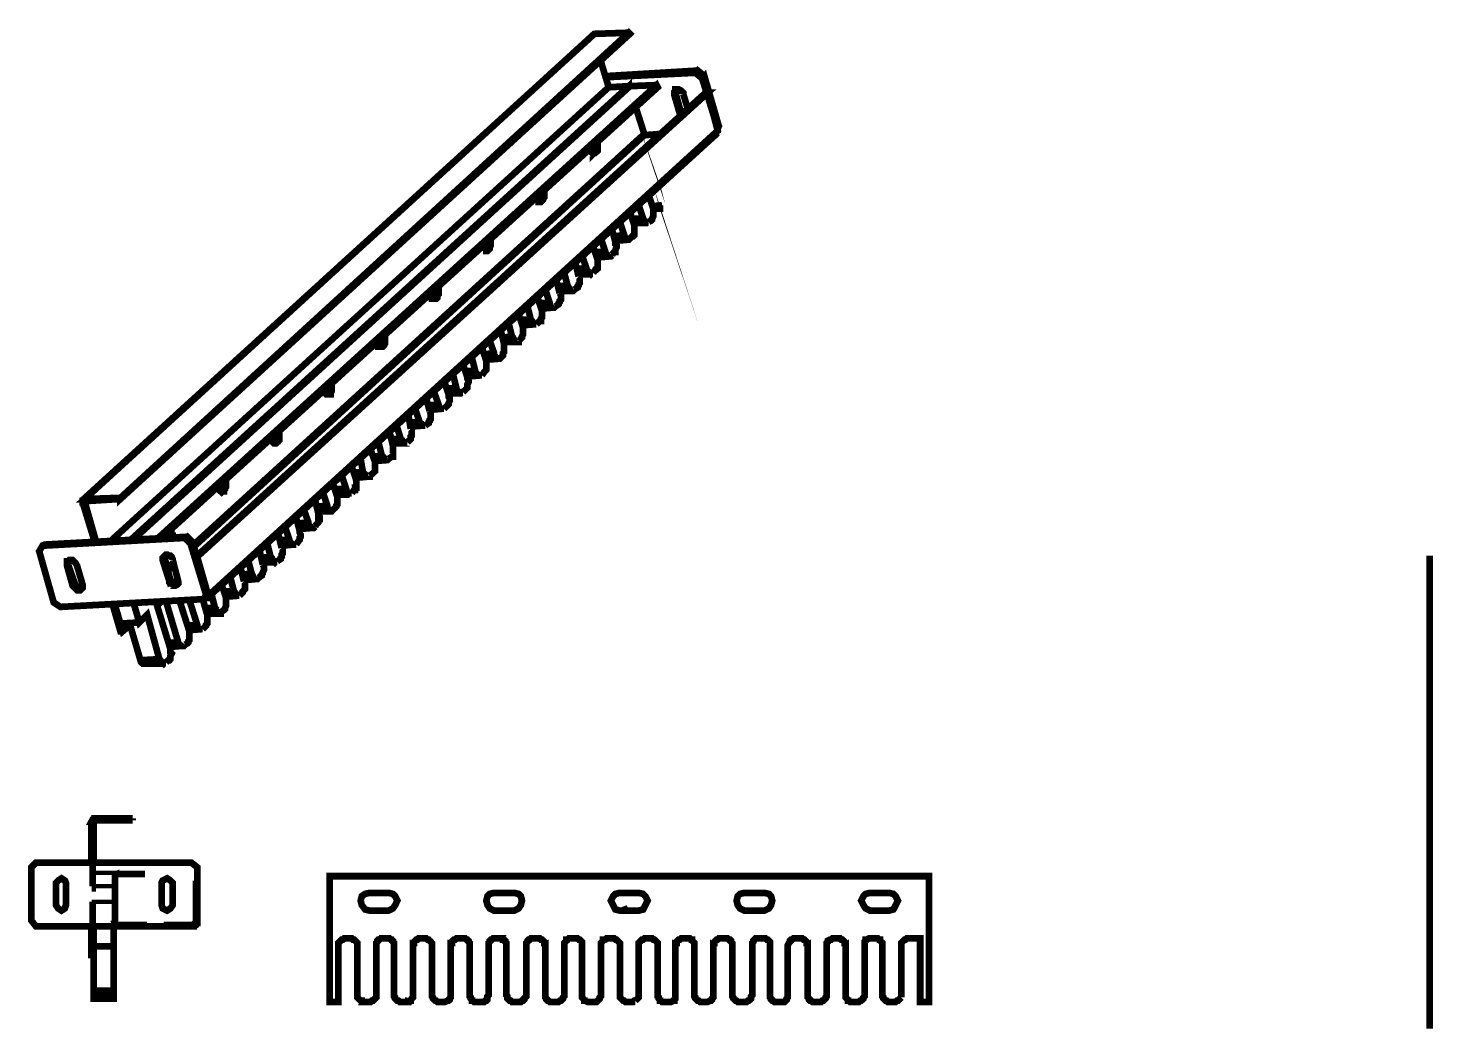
# Model space of a CAD drawing. Extents: x 0.1 to 11.6, y 0.3 to 16.2.
# Drawn here: x 2.315 to 4.42, y 9.855 to 11.359 of the extents above; entities that cross this region are included whole.
import ezdxf

# ---------------------------------------------------------------- set-up
doc = ezdxf.new("R2010")
doc.units = 0
doc.header["$MEASUREMENT"] = 0

msp = doc.modelspace()

# ---------------------------------------------------------------- linework, layer by layer
at = {"color": 0}
for points, const_width in [([(2.45335, 10.655), (2.40001, 10.6533), (3.16336, 11.35), (3.215, 11.3517)], 0.01), ([(3.16168, 11.3483), (2.39665, 10.6517)], 0.01), ([(3.16336, 11.35), (3.16168, 11.3483)], 0.01), ([(3.185, 11.27), (3.17333, 11.3083)], 0.01), ([(3.215, 11.27), (3.215, 11.2717), (2.46832, 10.5917)], 0.01), ([(3.31836, 11.295), (3.18001, 11.2867)], 0.01), ([(3.18001, 11.285), (3.315, 11.2917), (3.32497, 11.2833), (3.34831, 11.2083), (3.34999, 11.2116), (3.32835, 11.2867), (3.32497, 11.2833)], 0.01), ([(3.315, 11.2917), (3.31836, 11.295), (3.32835, 11.2867)], 0.01), ([(3.215, 11.2717), (3.185, 11.27), (2.43832, 10.59)], 0.01), ([(3.21669, 11.2717), (2.47168, 10.5917)], 0.01), ([(3.215, 11.27), (2.47168, 10.5917)], 0.01), ([(2.50999, 10.595), (3.25667, 11.2733), (3.25836, 11.27), (2.51497, 10.595)], 0.01), ([(2.56836, 10.5684), (3.33003, 11.2617), (3.33333, 11.2617), (2.56836, 10.5667), (2.58501, 10.5084), (3.34831, 11.205), (3.33333, 11.2617)], 0.01), ([(3.25667, 11.2733), (3.21669, 11.2717), (3.215, 11.27)], 0.01), ([(3.29167, 11.2283), (3.29167, 11.23), (3.28331, 11.2584), (3.28331, 11.2617), (3.28331, 11.2633), (3.285, 11.265), (3.285, 11.2667), (3.28668, 11.2667), (3.28836, 11.2667), (3.28999, 11.2667), (3.29335, 11.265), (3.29497, 11.2633), (3.29665, 11.2617), (3.29665, 11.26)], 0.01), ([(3.28331, 11.2584), (3.285, 11.2617), (3.285, 11.2667)], 0.01), ([(3.29167, 11.23), (3.29335, 11.2317), (3.285, 11.2617)], 0.01), ([(3.30333, 11.2383), (3.29665, 11.26)], 0.01), ([(3.23833, 11.1983), (3.23833, 11.2), (3.22499, 11.2416)], 0.01), ([(3.29335, 11.23), (3.29335, 11.2317)], 0.01), ([(3.23833, 11.2), (2.56332, 10.585)], 0.01), ([(3.23833, 11.1983), (2.56332, 10.5817)], 0.01), ([(2.58333, 10.505), (3.34831, 11.2017)], 0.01), ([(3.26167, 11.2), (3.23833, 11.1983)], 0.01), ([(3.34999, 11.2116), (3.34831, 11.2083)], 0.01), ([(3.34831, 11.2017), (3.34831, 11.205)], 0.01), ([(3.15668, 11.1783), (3.15668, 11.175), (3.15831, 11.1733), (3.16, 11.1717), (3.16168, 11.1717), (3.16168, 11.17), (3.16336, 11.1717), (3.16499, 11.1717), (3.16667, 11.1733), (3.16835, 11.175), (3.16835, 11.1783), (3.16835, 11.18), (3.16835, 11.1833), (3.16835, 11.1867), (3.16835, 11.1883)], 0.01), ([(3.16168, 11.1717), (3.16336, 11.1733), (3.16499, 11.175), (3.16499, 11.1783), (3.16499, 11.18), (3.16499, 11.1833), (3.16499, 11.1867)], 0.01), ([(3.16835, 11.1883), (3.16997, 11.1883)], 0.01), ([(3.07497, 11.105), (3.07667, 11.105), (3.07667, 11.1033), (3.07835, 11.1017), (3.08003, 11.1), (3.08003, 11.0983), (3.08165, 11.0983), (3.08333, 11.0983), (3.08501, 11.1), (3.08664, 11.1017), (3.08664, 11.1033), (3.08832, 11.105), (3.08832, 11.1083), (3.08832, 11.11), (3.08832, 11.1133), (3.08832, 11.1166)], 0.01), ([(3.08165, 11.0983), (3.08165, 11.1), (3.08333, 11.1), (3.08501, 11.1033), (3.08501, 11.105), (3.08501, 11.1083), (3.08501, 11.11), (3.08501, 11.1133), (3.08501, 11.115)], 0.01), ([(3.08832, 11.1166), (3.09, 11.1166)], 0.01), ([(3.22999, 11.0933), (3.23665, 11.0733), (3.23665, 11.0717), (3.23833, 11.07), (3.23833, 11.0684), (3.24001, 11.0667), (3.24164, 11.0667), (3.24333, 11.0684), (3.24501, 11.0684)], 0.01), ([(3.24501, 11.1083), (3.25168, 11.0883), (3.26665, 11.0883)], 0.01), ([(3.25, 11.0917), (3.26497, 11.0933)], 0.01), ([(3.20167, 11.0684), (3.20833, 11.0483), (3.20833, 11.0467), (3.21001, 11.045), (3.21164, 11.0433), (3.21332, 11.0417), (3.215, 11.0417), (3.21669, 11.0433)], 0.01), ([(3.21669, 11.0833), (3.22331, 11.0633)], 0.01), ([(3.22, 11.0733), (3.23665, 11.0733)], 0.01), ([(3.24501, 11.0684), (3.24832, 11.07), (3.25, 11.0717), (3.25, 11.0733), (3.25168, 11.0767), (3.25168, 11.0783), (3.25168, 11.0817), (3.25168, 11.0833), (3.25168, 11.0866), (3.25168, 11.0883)], 0.01), ([(3.19, 11.0566), (3.19499, 11.0384)], 0.01), ([(3.19168, 11.0467), (3.20833, 11.0483)], 0.01), ([(3.21669, 11.0433), (3.22, 11.0467), (3.22168, 11.0467), (3.22331, 11.0483), (3.22331, 11.05), (3.22331, 11.0533), (3.22331, 11.055), (3.22331, 11.0583), (3.22331, 11.0617), (3.22331, 11.0633)], 0.01), ([(3.22168, 11.0667), (3.24164, 11.0667)], 0.01), ([(2.99669, 11.0333), (2.99832, 11.03), (3, 11.0283), (3.00168, 11.0267), (3.00168, 11.025), (3.00331, 11.025), (3.00499, 11.0267), (3.00667, 11.0283), (3.00667, 11.03), (3.00836, 11.0333), (3.00836, 11.035), (3.00836, 11.0384), (3.00836, 11.0417), (3.00836, 11.0433)], 0.01), ([(3.00331, 11.025), (3.00331, 11.0267), (3.00331, 11.0283), (3.00499, 11.03), (3.00499, 11.0317), (3.00499, 11.035), (3.00499, 11.0384), (3.00499, 11.04), (3.00499, 11.0417)], 0.01), ([(3.00836, 11.0433), (3.00999, 11.0433)], 0.01), ([(3.16168, 11.0317), (3.16835, 11.0117)], 0.01), ([(3.17333, 11.0433), (3.18001, 11.0233), (3.18001, 11.0217), (3.18164, 11.02), (3.18332, 11.0183), (3.18332, 11.0167), (3.185, 11.0167), (3.18668, 11.0167), (3.18832, 11.0167), (3.19, 11.0183)], 0.01), ([(3.19, 11.0183), (3.19168, 11.0217), (3.19336, 11.0233), (3.19499, 11.0233), (3.19499, 11.025), (3.19499, 11.0267), (3.19667, 11.03), (3.19667, 11.0333), (3.19499, 11.035), (3.19499, 11.0384)], 0.01), ([(3.19499, 11.04), (3.215, 11.0417)], 0.01), ([(3.13499, 11.0067), (3.13997, 10.9867)], 0.01), ([(3.14501, 11.0183), (3.15169, 10.9983), (3.15169, 10.9967), (3.15332, 10.995), (3.155, 10.9933), (3.15668, 10.9916), (3.15831, 10.99), (3.16, 10.9916), (3.16168, 10.9916)], 0.01), ([(3.16168, 10.9916), (3.16499, 10.9967), (3.16667, 10.9967), (3.16835, 10.9983), (3.16835, 11), (3.16835, 11.0017), (3.16835, 11.005), (3.16835, 11.0067), (3.16835, 11.01), (3.16835, 11.0117)], 0.01), ([(3.16499, 11.0233), (3.18001, 11.0233)], 0.01), ([(3.16835, 11.015), (3.18668, 11.0167)], 0.01), ([(3.11833, 10.9916), (3.12332, 10.9733), (3.125, 10.97), (3.125, 10.9683), (3.12668, 10.9667), (3.12831, 10.9667), (3.12999, 10.965), (3.13167, 10.965), (3.13336, 10.9667)], 0.01), ([(3.13336, 10.9667), (3.13835, 10.97), (3.13835, 10.9717), (3.13997, 10.9733), (3.13997, 10.975), (3.14165, 10.9767), (3.14165, 10.9783), (3.14165, 10.9817), (3.14165, 10.985), (3.13997, 10.9867)], 0.01), ([(3.13667, 10.9983), (3.15169, 10.9983)], 0.01), ([(3.13997, 10.99), (3.15831, 10.99)], 0.01), ([(2.91667, 10.96), (2.91835, 10.9583), (2.91997, 10.955), (2.91997, 10.9533), (2.92165, 10.9533), (2.92333, 10.9533), (2.92503, 10.9533), (2.92665, 10.9533), (2.92833, 10.955), (2.92833, 10.9583), (2.93001, 10.96), (2.93001, 10.9633), (2.93001, 10.965), (2.93001, 10.9683), (2.93001, 10.9717)], 0.01), ([(2.92165, 10.9533), (2.92333, 10.9533), (2.92503, 10.955), (2.92665, 10.9567), (2.92665, 10.96), (2.92665, 10.9616), (2.92665, 10.965), (2.92665, 10.9683)], 0.01), ([(2.93001, 10.9717), (2.92833, 10.9717)], 0.01), ([(3.09, 10.9667), (3.09668, 10.9467), (3.09668, 10.945), (3.09668, 10.9434), (3.09831, 10.9417), (3.09999, 10.94), (3.10167, 10.94), (3.10335, 10.94), (3.10499, 10.9417)], 0.01), ([(3.10667, 10.98), (3.11165, 10.9616)], 0.01), ([(3.10835, 10.9717), (3.12332, 10.9733)], 0.01), ([(3.11165, 10.965), (3.12999, 10.965)], 0.01), ([(3.06332, 10.9417), (3.06836, 10.9217), (3.06999, 10.92), (3.06999, 10.9183), (3.07167, 10.9167), (3.07335, 10.915), (3.07497, 10.915), (3.07667, 10.915)], 0.01), ([(3.07835, 10.955), (3.08501, 10.935)], 0.01), ([(3.08165, 10.9467), (3.09668, 10.9467)], 0.01), ([(3.10499, 10.9417), (3.11003, 10.945), (3.11003, 10.9467), (3.11165, 10.9483), (3.11165, 10.95), (3.11333, 10.9517), (3.11333, 10.9533), (3.11333, 10.9567), (3.11333, 10.9583), (3.11165, 10.9616)], 0.01), ([(3.05003, 10.93), (3.05664, 10.91)], 0.01), ([(3.05333, 10.9217), (3.06836, 10.9217)], 0.01), ([(3.07667, 10.915), (3.08165, 10.92), (3.08333, 10.92), (3.08333, 10.9233), (3.08501, 10.925), (3.08501, 10.9267), (3.08501, 10.9283), (3.08501, 10.93), (3.08501, 10.9333), (3.08501, 10.935)], 0.01), ([(3.08333, 10.9383), (3.10167, 10.94)], 0.01), ([(3.02333, 10.905), (3.02832, 10.885)], 0.01), ([(3.035, 10.9167), (3.03999, 10.8967), (3.04167, 10.895), (3.04335, 10.8917), (3.04335, 10.89), (3.04497, 10.89), (3.04665, 10.8883), (3.04833, 10.8883), (3.05003, 10.8883), (3.05003, 10.89)], 0.01), ([(3.05003, 10.89), (3.05333, 10.8933), (3.05501, 10.895), (3.05501, 10.8967), (3.05664, 10.9), (3.05664, 10.9017), (3.05664, 10.905), (3.05664, 10.9083), (3.05664, 10.91)], 0.01), ([(3.05501, 10.9134), (3.07497, 10.915)], 0.01), ([(2.83832, 10.8883), (2.83832, 10.8867), (2.83832, 10.885), (2.84, 10.8834), (2.84, 10.8817), (2.84169, 10.8817), (2.84332, 10.8817), (2.845, 10.8817), (2.84668, 10.8817), (2.84831, 10.8834), (2.84831, 10.885), (2.84999, 10.8867), (2.84999, 10.89), (2.84999, 10.8933), (2.84999, 10.895), (2.84831, 10.8983)], 0.01), ([(2.83832, 10.8867), (2.84668, 10.8867)], 0.01), ([(2.84169, 10.8817), (2.84332, 10.8817), (2.845, 10.8834), (2.845, 10.885), (2.84668, 10.8867), (2.84668, 10.89), (2.84668, 10.8933), (2.84668, 10.895), (2.84668, 10.8967)], 0.01), ([(2.84831, 10.8983), (2.84999, 10.8983)], 0.01), ([(2.99501, 10.88), (3.00168, 10.86)], 0.01), ([(3.00667, 10.89), (3.01335, 10.8717), (3.01335, 10.8683), (3.01497, 10.8666), (3.01497, 10.865), (3.01665, 10.8633), (3.01833, 10.8633), (3.02001, 10.8633), (3.02165, 10.8633), (3.02333, 10.865)], 0.01), ([(3.02333, 10.865), (3.02669, 10.8683), (3.02669, 10.87), (3.02669, 10.8717), (3.02832, 10.8733), (3.02832, 10.8767), (3.02832, 10.8783), (3.02832, 10.8817), (3.02832, 10.885)], 0.01), ([(3.02669, 10.895), (3.03999, 10.8967)], 0.01), ([(3.02669, 10.8883), (3.04833, 10.8883)], 0.01), ([(2.97999, 10.865), (2.98503, 10.845), (2.98503, 10.8433), (2.98665, 10.8417), (2.98833, 10.84), (2.98833, 10.8383), (2.99001, 10.8383), (2.99164, 10.8383), (2.99333, 10.8383), (2.99501, 10.8383)], 0.01), ([(2.99501, 10.8383), (2.99832, 10.8433), (3, 10.845), (3.00168, 10.8467), (3.00168, 10.8483), (3.00168, 10.85), (3.00168, 10.8533), (3.00168, 10.8567), (3.00168, 10.8583), (3.00168, 10.86)], 0.01), ([(2.99832, 10.87), (3.01335, 10.8717)], 0.01), ([(3, 10.8617), (3.02001, 10.8633)], 0.01), ([(2.95167, 10.84), (2.95665, 10.82), (2.95665, 10.8184), (2.95833, 10.815), (2.96001, 10.8133), (2.96164, 10.8117), (2.96332, 10.8117), (2.965, 10.8133), (2.96669, 10.8133)], 0.01), ([(2.96669, 10.855), (2.97331, 10.835)], 0.01), ([(2.97, 10.845), (2.98503, 10.845)], 0.01), ([(2.97331, 10.8366), (2.99164, 10.8383)], 0.01), ([(2.75836, 10.815), (2.75999, 10.8117), (2.76167, 10.81), (2.76335, 10.81), (2.76497, 10.81), (2.76665, 10.81), (2.76833, 10.81), (2.76833, 10.8117), (2.77001, 10.815), (2.77001, 10.8167), (2.77001, 10.82), (2.77001, 10.8233), (2.76833, 10.825)], 0.01), ([(2.76335, 10.81), (2.76497, 10.81), (2.76665, 10.8117), (2.76833, 10.815), (2.76833, 10.8167), (2.76833, 10.82), (2.76833, 10.8233)], 0.01), ([(2.76833, 10.825), (2.76833, 10.8267)], 0.01), ([(2.93832, 10.83), (2.94499, 10.81)], 0.01), ([(2.94168, 10.8184), (2.95665, 10.82)], 0.01), ([(2.96669, 10.8133), (2.97, 10.8167), (2.97168, 10.8184), (2.97331, 10.82), (2.97331, 10.8233), (2.97331, 10.825), (2.97499, 10.8283), (2.97499, 10.83), (2.97331, 10.8333), (2.97331, 10.835)], 0.01), ([(2.91168, 10.8033), (2.91667, 10.785)], 0.01), ([(2.91336, 10.7933), (2.93001, 10.795)], 0.01), ([(2.92333, 10.8133), (2.93001, 10.795), (2.93001, 10.7917), (2.93164, 10.79), (2.93332, 10.7884), (2.935, 10.7884), (2.93668, 10.7884), (2.93832, 10.7884)], 0.01), ([(2.93832, 10.7884), (2.94168, 10.7917), (2.94336, 10.7933), (2.94499, 10.795), (2.94499, 10.7967), (2.94667, 10.8), (2.94667, 10.8017), (2.94667, 10.805), (2.94499, 10.8066), (2.94499, 10.81)], 0.01), ([(2.94499, 10.8117), (2.96332, 10.8117)], 0.01), ([(2.88499, 10.7783), (2.88835, 10.7584)], 0.01), ([(2.89501, 10.7884), (2.90169, 10.7683), (2.90332, 10.7667), (2.90332, 10.765), (2.905, 10.765), (2.90668, 10.7633), (2.90831, 10.7633), (2.91, 10.7633)], 0.01), ([(2.91, 10.7633), (2.91499, 10.7667), (2.91499, 10.7683), (2.91667, 10.77), (2.91667, 10.7717), (2.91835, 10.7733), (2.91835, 10.7767), (2.91835, 10.78), (2.91835, 10.7817), (2.91667, 10.785)], 0.01), ([(2.91667, 10.7867), (2.935, 10.7884)], 0.01), ([(2.67833, 10.7433), (2.67833, 10.7416), (2.68001, 10.74), (2.68164, 10.7383), (2.68332, 10.7367), (2.685, 10.7367), (2.68668, 10.7367), (2.68832, 10.7383), (2.68832, 10.74), (2.69, 10.74), (2.69168, 10.7416), (2.69168, 10.745), (2.69168, 10.7483), (2.69168, 10.75), (2.69, 10.7533)], 0.01), ([(2.68332, 10.7367), (2.685, 10.7383), (2.68668, 10.74), (2.68832, 10.7416), (2.68832, 10.745), (2.68832, 10.7467), (2.68832, 10.75), (2.68832, 10.7517)], 0.01), ([(2.69, 10.7533), (2.69168, 10.7533)], 0.01), ([(2.85667, 10.7533), (2.86165, 10.7333)], 0.01), ([(2.86664, 10.765), (2.87332, 10.7433), (2.875, 10.7416), (2.875, 10.74), (2.87668, 10.74), (2.87831, 10.7383), (2.87999, 10.7367), (2.88167, 10.7367), (2.88167, 10.7383), (2.88336, 10.7383)], 0.01), ([(2.88336, 10.7383), (2.88667, 10.7416), (2.88835, 10.7433), (2.88835, 10.7467), (2.88997, 10.7483), (2.88997, 10.7517), (2.88997, 10.7533), (2.88997, 10.7567), (2.88835, 10.7584)], 0.01), ([(2.88499, 10.7683), (2.90169, 10.7683)], 0.01), ([(2.88835, 10.7617), (2.90831, 10.7633)], 0.01), ([(2.84, 10.7383), (2.845, 10.7183), (2.84668, 10.7167), (2.84668, 10.715), (2.84831, 10.7133), (2.84999, 10.7133), (2.85167, 10.7116), (2.85335, 10.7116), (2.85499, 10.7133)], 0.01), ([(2.85499, 10.7133), (2.86003, 10.7167), (2.86165, 10.7167), (2.86165, 10.7183), (2.86165, 10.72), (2.86165, 10.7233), (2.86165, 10.725), (2.86165, 10.7283), (2.86165, 10.7317), (2.86165, 10.7333)], 0.01), ([(2.86003, 10.7433), (2.87332, 10.7433)], 0.01), ([(2.86165, 10.7367), (2.87999, 10.7367)], 0.01), ([(2.81332, 10.7133), (2.81668, 10.6934), (2.81836, 10.6917), (2.81999, 10.69), (2.81999, 10.6883), (2.82167, 10.6867), (2.82335, 10.6867), (2.82497, 10.6867), (2.82667, 10.6867), (2.82667, 10.6883)], 0.01), ([(2.82835, 10.7267), (2.83501, 10.7083)], 0.01), ([(2.83165, 10.7167), (2.845, 10.7183)], 0.01), ([(2.83333, 10.71), (2.85335, 10.7116)], 0.01), ([(2.80003, 10.7017), (2.80664, 10.6816)], 0.01), ([(2.80333, 10.6934), (2.81668, 10.6934)], 0.01), ([(2.82667, 10.6883), (2.83165, 10.6917), (2.83333, 10.6934), (2.83501, 10.695), (2.83501, 10.6983), (2.83501, 10.7), (2.83501, 10.7033), (2.83501, 10.705), (2.83501, 10.7083)], 0.01), ([(2.59999, 10.67), (2.60167, 10.6683), (2.60167, 10.6667), (2.60335, 10.665), (2.60499, 10.6634), (2.60667, 10.665), (2.60835, 10.665), (2.60835, 10.6667), (2.61003, 10.6683), (2.61003, 10.67), (2.61165, 10.6717), (2.61165, 10.675), (2.61165, 10.6783), (2.61003, 10.68)], 0.01), ([(2.60335, 10.665), (2.60499, 10.665), (2.60667, 10.6667), (2.60667, 10.6683), (2.60835, 10.67), (2.60835, 10.6717), (2.60835, 10.675), (2.60835, 10.6783)], 0.01), ([(2.61003, 10.68), (2.61165, 10.68)], 0.01), ([(2.77165, 10.6767), (2.77832, 10.6567)], 0.01), ([(2.77501, 10.6683), (2.79167, 10.6683)], 0.01), ([(2.785, 10.6883), (2.79167, 10.6683), (2.79167, 10.6667), (2.79167, 10.665), (2.79167, 10.6634), (2.79335, 10.6617), (2.79497, 10.6617), (2.79665, 10.6617), (2.79833, 10.6617), (2.80003, 10.6617)], 0.01), ([(2.80003, 10.6617), (2.80333, 10.6667), (2.80501, 10.6667), (2.80501, 10.67), (2.80664, 10.67), (2.80664, 10.6717), (2.80664, 10.675), (2.80664, 10.6767), (2.80664, 10.68), (2.80664, 10.6816)], 0.01), ([(2.80501, 10.685), (2.82497, 10.6867)], 0.01), ([(2.45335, 10.6533), (2.40001, 10.65), (2.40001, 10.6533), (2.39665, 10.6517), (2.39665, 10.6483), (2.40001, 10.6483), (2.40001, 10.65)], 0.01), ([(2.41499, 10.5883), (2.39665, 10.6483)], 0.01), ([(2.40001, 10.6483), (2.40169, 10.65)], 0.01), ([(2.41667, 10.59), (2.40001, 10.6483)], 0.01), ([(2.74501, 10.6517), (2.75, 10.6317)], 0.01), ([(2.75667, 10.6634), (2.76335, 10.6433), (2.76335, 10.64), (2.76497, 10.6383), (2.76497, 10.6367), (2.76665, 10.6367), (2.76833, 10.635), (2.77001, 10.635), (2.77165, 10.6367)], 0.01), ([(2.77165, 10.6367), (2.77501, 10.64), (2.77669, 10.6417), (2.77669, 10.6433), (2.77832, 10.645), (2.77832, 10.6467), (2.77832, 10.6483), (2.77832, 10.6517), (2.77832, 10.655), (2.77832, 10.6567)], 0.01), ([(2.77669, 10.66), (2.79665, 10.66)], 0.01), ([(2.72835, 10.6367), (2.73503, 10.6183), (2.73503, 10.615), (2.73665, 10.6133), (2.73833, 10.6117), (2.73833, 10.61), (2.74001, 10.61), (2.74164, 10.61), (2.74333, 10.61), (2.74501, 10.6117)], 0.01), ([(2.74501, 10.6117), (2.74669, 10.615), (2.74832, 10.6166), (2.75, 10.6183), (2.75, 10.62), (2.75, 10.6233), (2.75168, 10.6233), (2.75168, 10.6267), (2.75, 10.6283), (2.75, 10.6317)], 0.01), ([(2.74669, 10.6417), (2.76335, 10.6433)], 0.01), ([(2.74832, 10.635), (2.76833, 10.635)], 0.01), ([(2.52832, 10.595), (2.53, 10.6067)], 0.01), ([(2.53168, 10.595), (2.53168, 10.6083), (2.53331, 10.6083)], 0.01), ([(2.69997, 10.6117), (2.70665, 10.5917), (2.70665, 10.59), (2.70833, 10.5883), (2.71001, 10.5866), (2.71164, 10.585), (2.71332, 10.585), (2.715, 10.585), (2.71669, 10.585)], 0.01), ([(2.71669, 10.625), (2.72168, 10.6067)], 0.01), ([(2.71669, 10.585), (2.72, 10.59), (2.72168, 10.5917), (2.72168, 10.5933), (2.72168, 10.595), (2.72331, 10.5967), (2.72331, 10.6), (2.72168, 10.6033), (2.72168, 10.6067)], 0.01), ([(2.72, 10.6166), (2.73503, 10.6183)], 0.01), ([(2.72168, 10.6083), (2.74164, 10.61)], 0.01), ([(2.33664, 10.5833), (2.34, 10.585), (2.55333, 10.5967)], 0.01), ([(2.52001, 10.5983), (2.52165, 10.595)], 0.01), ([(2.55003, 10.595), (2.55333, 10.5967), (2.56168, 10.5883), (2.55832, 10.5866)], 0.01), ([(2.58165, 10.51), (2.58333, 10.5117), (2.56168, 10.5883)], 0.01), ([(2.67333, 10.5866), (2.67833, 10.5667), (2.68001, 10.565), (2.68001, 10.5617), (2.68164, 10.56), (2.68332, 10.56), (2.685, 10.5583), (2.68668, 10.56), (2.68832, 10.56)], 0.01), ([(2.69, 10.6), (2.69499, 10.58)], 0.01), ([(2.69168, 10.5917), (2.70665, 10.5917)], 0.01), ([(2.69499, 10.5833), (2.71332, 10.585)], 0.01), ([(2.52001, 10.5633), (2.52832, 10.5317), (2.52669, 10.53), (2.51665, 10.5617), (2.51665, 10.5633), (2.51665, 10.565), (2.51833, 10.5667), (2.52001, 10.5684), (2.52165, 10.57), (2.52333, 10.57), (2.52501, 10.5684), (2.52832, 10.5684), (2.53, 10.5667), (2.53168, 10.5633), (2.53168, 10.5617)], 0.01), ([(2.51665, 10.5617), (2.52001, 10.5633), (2.52001, 10.5684)], 0.01), ([(2.66168, 10.5767), (2.66667, 10.555)], 0.01), ([(2.66336, 10.565), (2.67833, 10.5667)], 0.01), ([(2.68832, 10.56), (2.69336, 10.5633), (2.69336, 10.565), (2.69499, 10.5667), (2.69499, 10.57), (2.69667, 10.5717), (2.69667, 10.575), (2.69667, 10.5767), (2.69667, 10.5783), (2.69499, 10.58)], 0.01), ([(4.41499, 10.5684), (4.41499, 9.86003)], 0.01), ([(2.37332, 10.5533), (2.375, 10.555), (2.37668, 10.5617)], 0.01), ([(2.38167, 10.5233), (2.38499, 10.5267), (2.375, 10.555)], 0.01), ([(2.53331, 10.5566), (2.52333, 10.55)], 0.01), ([(2.53331, 10.555), (2.52501, 10.5467)], 0.01), ([(2.52669, 10.53), (2.52669, 10.5283), (2.52832, 10.5267), (2.53168, 10.525), (2.53331, 10.525), (2.53331, 10.5233), (2.535, 10.5233), (2.53836, 10.525), (2.53999, 10.5267), (2.53999, 10.5283), (2.53999, 10.53), (2.53168, 10.5617)], 0.01), ([(2.63336, 10.55), (2.63835, 10.53)], 0.01), ([(2.63667, 10.54), (2.65001, 10.5417)], 0.01), ([(2.64501, 10.56), (2.65001, 10.5417), (2.65169, 10.5384), (2.65169, 10.5367), (2.65332, 10.535), (2.655, 10.5333), (2.65668, 10.5333), (2.65831, 10.5333), (2.66, 10.535)], 0.01), ([(2.66, 10.535), (2.66499, 10.5384), (2.66499, 10.54), (2.66667, 10.5417), (2.66667, 10.5433), (2.66835, 10.5467), (2.66835, 10.5483), (2.66835, 10.5517), (2.66667, 10.555)], 0.01), ([(2.66667, 10.5583), (2.685, 10.5583)], 0.01), ([(2.38499, 10.5267), (2.38667, 10.5233), (2.38667, 10.5217), (2.38997, 10.52), (2.39165, 10.5183), (2.39501, 10.5183)], 0.01), ([(2.53999, 10.5267), (2.53836, 10.5267), (2.53668, 10.5267), (2.53331, 10.5267), (2.53331, 10.5283), (2.53168, 10.5283), (2.53, 10.53), (2.52832, 10.5317)], 0.01), ([(2.60499, 10.525), (2.61165, 10.505)], 0.01), ([(2.61833, 10.535), (2.62332, 10.515), (2.625, 10.5133), (2.625, 10.5117), (2.62668, 10.51), (2.62668, 10.5084), (2.62831, 10.5084), (2.62999, 10.5084), (2.63167, 10.5084)], 0.01), ([(2.63167, 10.5084), (2.63667, 10.5133), (2.63667, 10.515), (2.63835, 10.5167), (2.63997, 10.5183), (2.63997, 10.52), (2.63997, 10.5233), (2.63997, 10.5267), (2.63997, 10.5283), (2.63835, 10.53)], 0.01), ([(2.63835, 10.5317), (2.65668, 10.5333)], 0.01), ([(2.51497, 10.5), (2.50836, 10.4933), (2.52832, 10.4283)], 0.01), ([(2.52165, 10.5), (2.53999, 10.4383), (2.53999, 10.4367), (2.54167, 10.435), (2.54335, 10.4333), (2.54497, 10.4333), (2.54665, 10.4333), (2.54833, 10.4333), (2.55003, 10.435)], 0.01), ([(2.54167, 10.5017), (2.55664, 10.455)], 0.01), ([(2.55664, 10.5017), (2.56836, 10.465), (2.56836, 10.4616), (2.56999, 10.46), (2.56999, 10.4583), (2.57167, 10.4583), (2.57335, 10.4583), (2.57497, 10.4583), (2.57667, 10.4583)], 0.01), ([(2.57667, 10.5033), (2.58333, 10.48)], 0.01), ([(2.57835, 10.5033), (2.58003, 10.505), (2.58333, 10.5117)], 0.01), ([(2.58003, 10.5067), (2.58165, 10.5067), (2.58165, 10.505), (2.58501, 10.505), (2.58501, 10.5084), (2.58165, 10.5084), (2.58165, 10.5067)], 0.01), ([(2.58165, 10.505), (2.58003, 10.505)], 0.01), ([(2.58165, 10.5084), (2.58165, 10.5067)], 0.01), ([(2.59, 10.51), (2.595, 10.49), (2.59668, 10.4883), (2.59668, 10.485), (2.59831, 10.485), (2.59999, 10.4833), (2.60167, 10.4817), (2.60335, 10.4817), (2.60335, 10.4833)], 0.01), ([(2.60335, 10.4833), (2.60835, 10.4867), (2.61003, 10.4883), (2.61003, 10.49), (2.61165, 10.4933), (2.61165, 10.495), (2.61165, 10.4983), (2.61165, 10.5), (2.61165, 10.5033), (2.61165, 10.505)], 0.01), ([(2.60835, 10.515), (2.62332, 10.515)], 0.01), ([(2.61003, 10.5067), (2.62999, 10.5084)], 0.01), ([(2.45665, 10.455), (2.45335, 10.455), (2.44168, 10.495)], 0.01), ([(2.48167, 10.4683), (2.45335, 10.4667), (2.44499, 10.495), (2.45665, 10.455), (2.46832, 10.465)], 0.01), ([(2.47331, 10.4967), (2.48167, 10.4683), (2.49333, 10.48), (2.51167, 10.4134), (2.51167, 10.4117), (2.51335, 10.4117), (2.51497, 10.41), (2.51497, 10.4083), (2.51665, 10.4083), (2.51833, 10.4067), (2.52001, 10.4083), (2.52165, 10.4083)], 0.01), ([(2.57667, 10.4583), (2.58003, 10.4616), (2.58165, 10.4633), (2.58165, 10.465), (2.58333, 10.4667), (2.58333, 10.47), (2.58333, 10.4717), (2.58333, 10.475), (2.58333, 10.4783), (2.58333, 10.48)], 0.01), ([(2.58003, 10.49), (2.595, 10.49)], 0.01), ([(2.58165, 10.4817), (2.60335, 10.4817)], 0.01), ([(2.51167, 10.4134), (2.48335, 10.4117), (2.46669, 10.4683)], 0.01), ([(2.55333, 10.4633), (2.56836, 10.465)], 0.01), ([(2.55501, 10.4567), (2.57497, 10.4583)], 0.01), ([(2.52501, 10.4383), (2.53999, 10.4383)], 0.01), ([(2.55003, 10.435), (2.55333, 10.4367), (2.55501, 10.4383), (2.55501, 10.44), (2.55664, 10.4417), (2.55664, 10.445), (2.55664, 10.4467), (2.55664, 10.45), (2.55664, 10.4517), (2.55664, 10.455)], 0.01), ([(2.52165, 10.4083), (2.52501, 10.4117), (2.52669, 10.4117), (2.52832, 10.4134), (2.52832, 10.4167), (2.52832, 10.4183), (2.53, 10.4217), (2.52832, 10.4233), (2.52832, 10.4267), (2.52832, 10.4283)], 0.01), ([(2.52669, 10.4316), (2.54665, 10.4333)], 0.01), ([(2.49001, 10.4067), (2.48833, 10.4067), (2.48665, 10.4067), (2.48503, 10.4083), (2.48503, 10.41), (2.48503, 10.4117), (2.48335, 10.4117)], 0.01), ([(2.49001, 10.4067), (2.51833, 10.4067)], 0.01), ([(2.41499, 10.1717), (2.41336, 10.17), (2.41, 10.17), (2.41168, 10.1733), (2.41499, 10.175)], 0.01), ([(2.41, 10.1083), (2.41, 10.17)], 0.01), ([(2.41, 10.17), (2.41336, 10.17)], 0.00667), ([(2.41336, 10.1083), (2.41336, 10.17)], 0.01), ([(2.47168, 10.175), (2.41499, 10.175), (2.41499, 10.1717), (2.47168, 10.1717)], 0.01), ([(2.41499, 10.1717), (2.41499, 10.175)], 0.00667), ([(2.47168, 10.175), (2.47168, 10.1717)], 0.01), ([(2.41, 10.0733), (2.41, 10.1083)], 0.00667), ([(2.41336, 10.0733), (2.41336, 10.1083)], 0.00667), ([(2.41336, 10.0933), (2.41336, 10.065)], 0.00667), ([(2.41336, 10.0933), (2.44336, 10.0933), (2.44336, 10.065)], 0.00667), ([(2.44336, 10.0883), (2.44499, 10.0917), (2.44835, 10.0933), (2.44835, 10.09), (2.44667, 10.0883)], 0.00667), ([(2.44336, 10.0183), (2.44336, 10.0883), (2.44667, 10.0883), (2.44667, 10.0183)], 0.00667), ([(2.44835, 10.0933), (2.49001, 10.0933)], 0.00667), ([(2.44835, 10.09), (2.49001, 10.09)], 0.00667), ([(3.62332, 9.90668), (3.62332, 9.90831), (3.62332, 9.91), (3.62332, 9.98503), (3.62332, 9.98833), (3.625, 9.99001), (3.62668, 9.99164), (3.62831, 9.99333), (3.62999, 9.99333), (3.63167, 9.99501), (3.63336, 9.99501), (3.65169, 9.99501), (3.65169, 9.90001), (3.66499, 9.90001), (3.66499, 10.0883), (2.76665, 10.0883), (2.76665, 9.90001), (2.78, 9.90001), (2.78, 9.98503), (2.78, 9.98833), (2.78168, 9.99001), (2.78331, 9.99164), (2.785, 9.99333), (2.78668, 9.99333), (2.78836, 9.99501), (2.78999, 9.99501), (2.79833, 9.99501), (2.80003, 9.99501), (2.80165, 9.99333), (2.80333, 9.99333), (2.80501, 9.99164), (2.80664, 9.99001), (2.80832, 9.98833), (2.80832, 9.98503), (2.80832, 9.91), (2.80832, 9.90831), (2.80832, 9.90668), (2.81, 9.905), (2.81168, 9.90332), (2.81332, 9.90169), (2.815, 9.90169), (2.815, 9.90001), (2.81668, 9.90001), (2.82667, 9.90001)], 0.01), ([(2.41336, 10.0733), (2.41, 10.0733)], 0.00667), ([(2.41336, 10.0733), (2.44336, 10.0733)], 0.00667), ([(2.44667, 10.0733), (2.44336, 10.0733)], 0.00667), ([(2.56836, 10.0783), (2.565, 10.0783), (2.565, 10.0183), (2.56836, 10.0183)], 0.00667), ([(2.41, 10.0133), (2.41, 10.05)], 0.00667), ([(2.41, 10.05), (2.41336, 10.05)], 0.00667), ([(2.41336, 10.0417), (2.41336, 10.0133), (2.41336, 10.05)], 0.00667), ([(2.41336, 10.05), (2.44336, 10.05)], 0.00667), ([(2.44336, 10.05), (2.44667, 10.05)], 0.00667), ([(2.44336, 10.0417), (2.44336, 10.0133)], 0.00667), ([(2.49333, 10.0167), (2.44835, 10.0167)], 0.00667), ([(2.56332, 10.0133), (2.56332, 10.0167), (2.51833, 10.0167)], 0.00667), ([(2.56836, 10.0217), (2.56836, 10.0183), (2.565, 10.0183), (2.56332, 10.0167), (2.56332, 10.0133), (2.56, 10.0133)], 0.01), ([(2.56332, 10.0133), (2.56668, 10.015), (2.56836, 10.0183)], 0.01), ([(2.565, 10.0183), (2.56668, 10.0183)], 0.01), ([(2.44336, 10.0133), (2.44336, 9.98335), (2.41336, 9.98335), (2.41336, 10.0133), (2.41336, 9.97), (2.41, 9.97), (2.41, 10.0133)], 0.01), ([(2.82667, 9.90001), (2.82835, 9.90001), (2.83003, 9.90169), (2.83165, 9.90169), (2.83333, 9.90332), (2.83501, 9.905), (2.83664, 9.90668), (2.83664, 9.90831), (2.83664, 9.91), (2.83664, 9.98503), (2.83664, 9.98833), (2.83832, 9.99001), (2.83832, 9.99164), (2.84, 9.99333), (2.84169, 9.99333), (2.84332, 9.99501), (2.845, 9.99501), (2.85499, 9.99501), (2.85667, 9.99501), (2.85835, 9.99333), (2.86003, 9.99333), (2.86165, 9.99164), (2.86165, 9.99001), (2.86333, 9.98833), (2.86333, 9.98503), (2.86333, 9.91), (2.86333, 9.90831), (2.86501, 9.90668), (2.86501, 9.905), (2.86664, 9.90332), (2.86833, 9.90169), (2.87001, 9.90169), (2.87169, 9.90001), (2.87332, 9.90001), (2.88336, 9.90001), (2.88499, 9.90001), (2.88499, 9.90169), (2.88835, 9.90169), (2.88835, 9.90332), (2.88997, 9.905), (2.89165, 9.90668), (2.89165, 9.90831), (2.89165, 9.91), (2.89165, 9.98503), (2.89165, 9.98833), (2.89333, 9.98833), (2.89333, 9.99001), (2.89501, 9.99164), (2.89665, 9.99333), (2.89833, 9.99333), (2.90001, 9.99501), (2.90169, 9.99501), (2.91, 9.99501), (2.91168, 9.99501), (2.91336, 9.99333), (2.91499, 9.99333), (2.91667, 9.99164), (2.91835, 9.99001), (2.91997, 9.98833), (2.91997, 9.98503), (2.91997, 9.91), (2.91997, 9.90831), (2.92165, 9.90668), (2.92165, 9.905), (2.92333, 9.90332), (2.92503, 9.90169), (2.92665, 9.90169), (2.92833, 9.90001), (2.93001, 9.90001), (2.93832, 9.90001), (2.94, 9.90001), (2.94336, 9.90169), (2.94499, 9.90169), (2.94667, 9.90332), (2.94667, 9.905), (2.94835, 9.90668), (2.94835, 9.90831), (2.94835, 9.91), (2.94835, 9.98503), (2.94835, 9.98833), (2.94997, 9.98833), (2.94997, 9.99001), (2.95167, 9.99164), (2.95335, 9.99333), (2.95503, 9.99333), (2.95665, 9.99501), (2.96669, 9.99501), (2.97, 9.99501), (2.97168, 9.99333), (2.97331, 9.99333), (2.97499, 9.99164), (2.97499, 9.99001), (2.97667, 9.98833), (2.97667, 9.98503), (2.97667, 9.91), (2.97667, 9.90831), (2.97835, 9.90668), (2.97835, 9.905), (2.97999, 9.90332), (2.97999, 9.90169), (2.98167, 9.90169), (2.98335, 9.90001), (2.98503, 9.90001), (2.99501, 9.90001), (2.99832, 9.90001), (3, 9.90169), (3.00168, 9.90169), (3.00331, 9.90332), (3.00331, 9.905), (3.00331, 9.90668), (3.00331, 9.90831), (3.00499, 9.91), (3.00499, 9.98503), (3.00499, 9.98833), (3.00667, 9.99001), (3.00667, 9.99164), (3.00836, 9.99333), (3.00999, 9.99333), (3.01167, 9.99501), (3.01335, 9.99501), (3.02501, 9.99501), (3.02669, 9.99501), (3.02669, 9.99333), (3.02832, 9.99333), (3.03, 9.99164), (3.03, 9.99001), (3.03168, 9.98833), (3.03168, 9.98503), (3.03168, 9.91), (3.03331, 9.90831), (3.03331, 9.90668), (3.03331, 9.905), (3.035, 9.90332), (3.03668, 9.90169), (3.03836, 9.90169), (3.03999, 9.90001), (3.04335, 9.90001), (3.05165, 9.90001), (3.05333, 9.90001), (3.05501, 9.90169), (3.05664, 9.90169), (3.05832, 9.90332), (3.05832, 9.905), (3.06, 9.90668), (3.06168, 9.90831), (3.06168, 9.91), (3.06168, 9.98503), (3.06168, 9.98833), (3.06332, 9.99001), (3.06332, 9.99164), (3.065, 9.99333), (3.06668, 9.99333), (3.06836, 9.99501), (3.07167, 9.99501), (3.08003, 9.99501), (3.08165, 9.99501), (3.08333, 9.99333), (3.08501, 9.99333), (3.08664, 9.99164), (3.08832, 9.99001), (3.08832, 9.98833), (3.09, 9.98833), (3.09, 9.98503), (3.09, 9.91), (3.09, 9.90831), (3.09, 9.90668), (3.09169, 9.905), (3.09169, 9.90332), (3.09332, 9.90169), (3.095, 9.90169), (3.09668, 9.90001), (3.09831, 9.90001), (3.10835, 9.90001), (3.11003, 9.90001), (3.11165, 9.90169), (3.11333, 9.90169), (3.11501, 9.90332), (3.11664, 9.905), (3.11664, 9.90668), (3.11833, 9.90831), (3.11833, 9.91), (3.11833, 9.98503), (3.11833, 9.98833), (3.12001, 9.99001), (3.12169, 9.99164), (3.12169, 9.99333), (3.12332, 9.99333), (3.125, 9.99501), (3.12668, 9.99501), (3.13667, 9.99501), (3.13835, 9.99501), (3.13997, 9.99333), (3.14165, 9.99333), (3.14333, 9.99164), (3.14501, 9.99001), (3.14501, 9.98833), (3.14501, 9.98503), (3.14501, 9.91), (3.14501, 9.90831), (3.14501, 9.90668), (3.14665, 9.905), (3.14833, 9.90332), (3.14833, 9.90169), (3.15001, 9.90169), (3.15332, 9.90001), (3.155, 9.90001), (3.16499, 9.90001), (3.16667, 9.90001), (3.16835, 9.90169), (3.16997, 9.90332), (3.17165, 9.905), (3.17165, 9.90668), (3.17333, 9.90831), (3.17333, 9.91), (3.17333, 9.98503), (3.17333, 9.98833), (3.17503, 9.99001), (3.17665, 9.99164), (3.17665, 9.99333), (3.18001, 9.99333), (3.18164, 9.99501), (3.18332, 9.99501), (3.19168, 9.99501), (3.19336, 9.99501), (3.19499, 9.99333), (3.19667, 9.99333), (3.19835, 9.99164), (3.19997, 9.99001), (3.20167, 9.98833), (3.20167, 9.98503), (3.20167, 9.91), (3.20167, 9.90831), (3.20167, 9.90668), (3.20335, 9.905), (3.20503, 9.90332), (3.20665, 9.90169), (3.20833, 9.90169), (3.21001, 9.90001), (3.21164, 9.90001), (3.22, 9.90001), (3.22168, 9.90001), (3.22331, 9.90169), (3.22499, 9.90169)], 0.01), ([(3.22499, 9.90169), (3.22667, 9.90332), (3.22835, 9.905), (3.22999, 9.90668), (3.22999, 9.90831), (3.22999, 9.91), (3.22999, 9.98503), (3.22999, 9.98833), (3.23167, 9.99001), (3.23335, 9.99164), (3.23503, 9.99333), (3.23665, 9.99333), (3.23833, 9.99501), (3.24832, 9.99501), (3.25, 9.99501), (3.25168, 9.99333), (3.25331, 9.99333), (3.25499, 9.99164), (3.25667, 9.99001), (3.25836, 9.98833), (3.25836, 9.98503), (3.25836, 9.91), (3.25836, 9.90831), (3.25999, 9.90668), (3.25999, 9.905), (3.26167, 9.90332), (3.26167, 9.90169), (3.26335, 9.90169), (3.26497, 9.90001), (3.26665, 9.90001), (3.27669, 9.90001), (3.27832, 9.90001), (3.28168, 9.90169), (3.28331, 9.90169), (3.28331, 9.90332), (3.285, 9.905), (3.285, 9.90668), (3.285, 9.90831), (3.285, 9.91), (3.285, 9.98503), (3.285, 9.98833), (3.28668, 9.98833), (3.28668, 9.99001), (3.28836, 9.99164), (3.28999, 9.99333), (3.29167, 9.99333), (3.29335, 9.99501), (3.29497, 9.99501), (3.30501, 9.99501), (3.30664, 9.99501), (3.30832, 9.99333), (3.31, 9.99333), (3.31, 9.99164), (3.31168, 9.99001), (3.31332, 9.98833), (3.31332, 9.98503), (3.31332, 9.91), (3.31332, 9.90831), (3.315, 9.90668), (3.315, 9.905), (3.31668, 9.90332), (3.31836, 9.90169), (3.31999, 9.90169), (3.32167, 9.90001), (3.32335, 9.90001), (3.33333, 9.90001), (3.33664, 9.90169), (3.33832, 9.90169), (3.34, 9.90332), (3.34, 9.905), (3.34169, 9.90668), (3.34169, 9.90831), (3.34169, 9.91), (3.34169, 9.98503), (3.34169, 9.98833), (3.34332, 9.98833), (3.34332, 9.99001), (3.345, 9.99164), (3.34668, 9.99333), (3.34831, 9.99333), (3.34999, 9.99501), (3.35167, 9.99501), (3.36003, 9.99501), (3.36333, 9.99501), (3.36501, 9.99333), (3.36664, 9.99333), (3.36833, 9.99164), (3.36833, 9.99001), (3.37001, 9.98833), (3.37001, 9.98503), (3.37001, 9.91), (3.37001, 9.90831), (3.37169, 9.90668), (3.37169, 9.905), (3.37332, 9.90332), (3.375, 9.90169), (3.37668, 9.90169), (3.37831, 9.90001), (3.37999, 9.90001), (3.38835, 9.90001), (3.39165, 9.90001), (3.39333, 9.90169), (3.39501, 9.90169), (3.39665, 9.90332), (3.39833, 9.905), (3.39833, 9.90668), (3.39833, 9.90831), (3.40001, 9.91), (3.40001, 9.98503), (3.40001, 9.98833), (3.40169, 9.99001), (3.40169, 9.99164), (3.40332, 9.99333), (3.405, 9.99501), (3.40668, 9.99501), (3.41835, 9.99501), (3.41997, 9.99501), (3.42165, 9.99333), (3.42333, 9.99333), (3.42503, 9.99164), (3.42665, 9.99001), (3.42665, 9.98833), (3.42665, 9.98503), (3.42665, 9.91), (3.42665, 9.90831), (3.42665, 9.90668), (3.42833, 9.905), (3.42833, 9.90332), (3.43001, 9.90169), (3.43164, 9.90169), (3.43332, 9.90001), (3.43668, 9.90001), (3.44667, 9.90001), (3.44835, 9.90001), (3.44997, 9.90169), (3.45167, 9.90332), (3.45167, 9.905), (3.45335, 9.90668), (3.45335, 9.90831), (3.45335, 9.91), (3.45335, 9.98503), (3.45503, 9.98833), (3.45665, 9.99001), (3.45665, 9.99164), (3.45833, 9.99333), (3.46001, 9.99333), (3.46164, 9.99501), (3.465, 9.99501), (3.47331, 9.99501), (3.47499, 9.99501), (3.47667, 9.99333), (3.47835, 9.99333), (3.47999, 9.99164), (3.48167, 9.99001), (3.48167, 9.98833), (3.48335, 9.98833), (3.48335, 9.98503), (3.48335, 9.91), (3.48335, 9.90831), (3.48335, 9.90668), (3.48503, 9.905), (3.48503, 9.90332), (3.48665, 9.90169), (3.48833, 9.90169), (3.49001, 9.90001), (3.49333, 9.90001), (3.50168, 9.90001), (3.50331, 9.90001), (3.50499, 9.90169), (3.50667, 9.90169), (3.50836, 9.90332), (3.50999, 9.905), (3.50999, 9.90668), (3.51167, 9.90831), (3.51167, 9.91), (3.51167, 9.98503), (3.51167, 9.98833), (3.51335, 9.99001), (3.51335, 9.99164), (3.51665, 9.99333), (3.51833, 9.99333), (3.52001, 9.99501), (3.52165, 9.99501), (3.53, 9.99501), (3.53168, 9.99501), (3.53331, 9.99333), (3.535, 9.99333), (3.53668, 9.99164), (3.53836, 9.99001), (3.53836, 9.98833), (3.53999, 9.98833), (3.53999, 9.98503), (3.53999, 9.91), (3.53999, 9.90831), (3.53999, 9.90668), (3.54167, 9.905), (3.54335, 9.90332), (3.54335, 9.90169), (3.54497, 9.90169), (3.54665, 9.90001), (3.54833, 9.90001), (3.55832, 9.90001), (3.56, 9.90001), (3.56168, 9.90169), (3.56332, 9.90169), (3.565, 9.90332), (3.56668, 9.905), (3.56668, 9.90668), (3.56836, 9.90831), (3.56836, 9.91), (3.56836, 9.98503), (3.56836, 9.98833), (3.56836, 9.99001), (3.56999, 9.99164), (3.56999, 9.99333), (3.57167, 9.99333), (3.57497, 9.99501), (3.57667, 9.99501), (3.58664, 9.99501), (3.58832, 9.99501), (3.59, 9.99333), (3.59169, 9.99333), (3.59169, 9.99164), (3.59332, 9.99001), (3.595, 9.98833), (3.595, 9.98503), (3.595, 9.91), (3.595, 9.90831), (3.59668, 9.90668), (3.59668, 9.905), (3.59831, 9.90332), (3.59999, 9.90169), (3.60167, 9.90169), (3.60335, 9.90001), (3.60499, 9.90001), (3.61501, 9.90001), (3.61664, 9.90169), (3.61833, 9.90169), (3.62001, 9.90332), (3.62169, 9.905), (3.62332, 9.90668)], 0.01), ([(2.44336, 9.91667), (2.44336, 9.98335)], 0.01), ([(2.41336, 9.91667), (2.41336, 9.97)], 0.01), ([(2.44336, 9.91667), (2.41336, 9.91667)], 0.00667), ([(2.41336, 9.91), (2.44336, 9.91)], 0.00667)]:
    msp.add_lwpolyline(points, dxfattribs=dict(at, const_width=const_width))
for points, const_width in [([(3.21669, 11.35), (2.45335, 10.6533), (2.45335, 10.655), (3.215, 11.3517), (3.21669, 11.35)], 0.01), ([(3.25836, 11.1183), (3.26497, 11.0933), (3.26665, 11.0883), (3.25836, 11.1183)], 0.01), ([(2.55003, 10.595), (2.55832, 10.5866), (2.58165, 10.51), (2.57835, 10.5033), (2.36333, 10.4916), (2.35335, 10.4983), (2.33165, 10.575), (2.33664, 10.5833), (2.55003, 10.595)], 0.01), ([(2.38835, 10.5533), (2.38667, 10.5566), (2.38499, 10.5583), (2.38336, 10.56), (2.38167, 10.5617), (2.37999, 10.5617), (2.37668, 10.5617), (2.375, 10.56), (2.37332, 10.56), (2.37332, 10.5583), (2.37332, 10.555), (2.37332, 10.5533), (2.38167, 10.5233), (2.38336, 10.5217), (2.38499, 10.52), (2.38667, 10.5183), (2.38835, 10.5167), (2.39165, 10.5167), (2.39333, 10.5167), (2.39501, 10.5183), (2.39665, 10.52), (2.39665, 10.5217), (2.39665, 10.525), (2.38835, 10.5533)], 0.01), ([(2.56, 10.1083), (2.56836, 10.1017), (2.56836, 10.0217), (2.56, 10.0133), (2.32667, 10.0133), (2.31999, 10.0217), (2.31999, 10.1017), (2.32667, 10.1083), (2.56, 10.1083)], 0.01), ([(2.37169, 10.0783), (2.37001, 10.0817), (2.36501, 10.085), (2.36003, 10.0817), (2.35667, 10.0783), (2.35667, 10.045), (2.36003, 10.04), (2.36501, 10.0367), (2.37001, 10.04), (2.37169, 10.045), (2.37169, 10.0783)], 0.01), ([(2.53168, 10.045), (2.53168, 10.0783), (2.52832, 10.0817), (2.52333, 10.085), (2.51665, 10.0817), (2.51497, 10.0783), (2.51497, 10.045), (2.51665, 10.04), (2.52333, 10.0367), (2.52832, 10.04), (2.53168, 10.045)], 0.01), ([(2.85499, 10.0367), (2.86165, 10.04), (2.86501, 10.045), (2.86833, 10.0517), (2.86501, 10.0583), (2.86165, 10.0617), (2.85499, 10.0633), (2.82667, 10.0633), (2.81999, 10.0617), (2.815, 10.0583), (2.81332, 10.0517), (2.815, 10.045), (2.81999, 10.0384), (2.82667, 10.0367), (2.85499, 10.0367)], 0.01), ([(3.04335, 10.0367), (3.05003, 10.04), (3.05333, 10.045), (3.05501, 10.0517), (3.05333, 10.0583), (3.05003, 10.0617), (3.04335, 10.0633), (3.01335, 10.0633), (3.00667, 10.0617), (3.00331, 10.0583), (3.00168, 10.0517), (3.00331, 10.045), (3.00667, 10.04), (3.01335, 10.0367), (3.04335, 10.0367)], 0.01), ([(3.22999, 10.0367), (3.23665, 10.0384), (3.24001, 10.045), (3.24333, 10.0517), (3.24001, 10.0583), (3.23665, 10.0617), (3.22999, 10.0633), (3.20167, 10.0633), (3.19499, 10.0617), (3.19168, 10.0583), (3.18832, 10.0517), (3.19168, 10.045), (3.19499, 10.0384), (3.20167, 10.0367), (3.22999, 10.0367)], 0.01), ([(3.41835, 10.0367), (3.42503, 10.04), (3.42833, 10.045), (3.43001, 10.0517), (3.42833, 10.0583), (3.42503, 10.0617), (3.41835, 10.0633), (3.38835, 10.0633), (3.38167, 10.0617), (3.37831, 10.0583), (3.37668, 10.0517), (3.37831, 10.045), (3.38167, 10.04), (3.38835, 10.0367), (3.41835, 10.0367)], 0.01), ([(3.60499, 10.0367), (3.61165, 10.0384), (3.61501, 10.045), (3.61833, 10.0517), (3.61501, 10.0583), (3.61165, 10.0617), (3.60499, 10.0633), (3.57667, 10.0633), (3.56999, 10.0617), (3.56668, 10.0583), (3.56332, 10.0517), (3.56668, 10.045), (3.56999, 10.04), (3.57667, 10.0367), (3.60499, 10.0367)], 0.01), ([(2.44667, 10.0183), (2.44835, 10.0167), (2.44835, 10.0133), (2.44499, 10.015), (2.44336, 10.0183), (2.44667, 10.0183)], 0.00667), ([(2.44336, 9.905), (2.41336, 9.905), (2.41336, 9.91667), (2.44336, 9.91667), (2.44336, 9.905)], 0.01)]:
    msp.add_lwpolyline(points, close=True, dxfattribs=dict(at, const_width=const_width))
at = {"color": 9, "const_width": 0.00667}
msp.add_lwpolyline([(3.19, 10.045), (3.19997, 10.0367), (3.21332, 10.0417)], dxfattribs=at)

doc.saveas('drawing.dxf')
